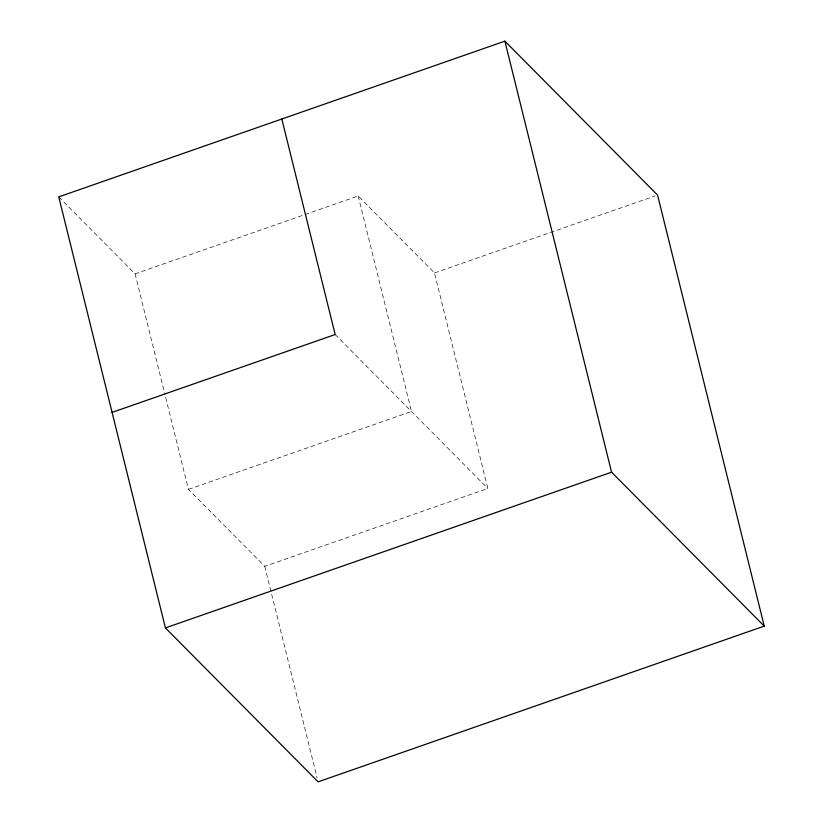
<?xml version="1.0" encoding="UTF-8"?>
<svg xmlns="http://www.w3.org/2000/svg" width="823" height="823" viewBox="0 0 823 823"><rect width="100%" height="100%" fill="white"/><g stroke="black" fill="none" stroke-linecap="round" stroke-linejoin="round"><path stroke-width="0.62" stroke-dasharray="4.12 3.09" d="M58.752 196.882L135.085 273.853L358.17 195.987L434.503 272.948L487.833 488.471L264.759 566.337L188.426 489.366L165.3 395.935M434.503 272.948L655.149 195.936M188.426 489.366L411.5 411.5L358.17 195.987M335.167 334.529L487.833 488.471M264.759 566.337L317.174 778.116M135.085 273.853L164.991 394.69"/><path stroke-width="1.23" d="M504.9 41.15L58.752 196.882L165.423 627.918L318.1 781.85L764.248 626.118L657.577 195.082L504.9 41.15L611.571 472.186L764.248 626.118M112.093 412.395L335.167 334.529L281.826 119.016M165.423 627.918L611.571 472.186"/></g></svg>
